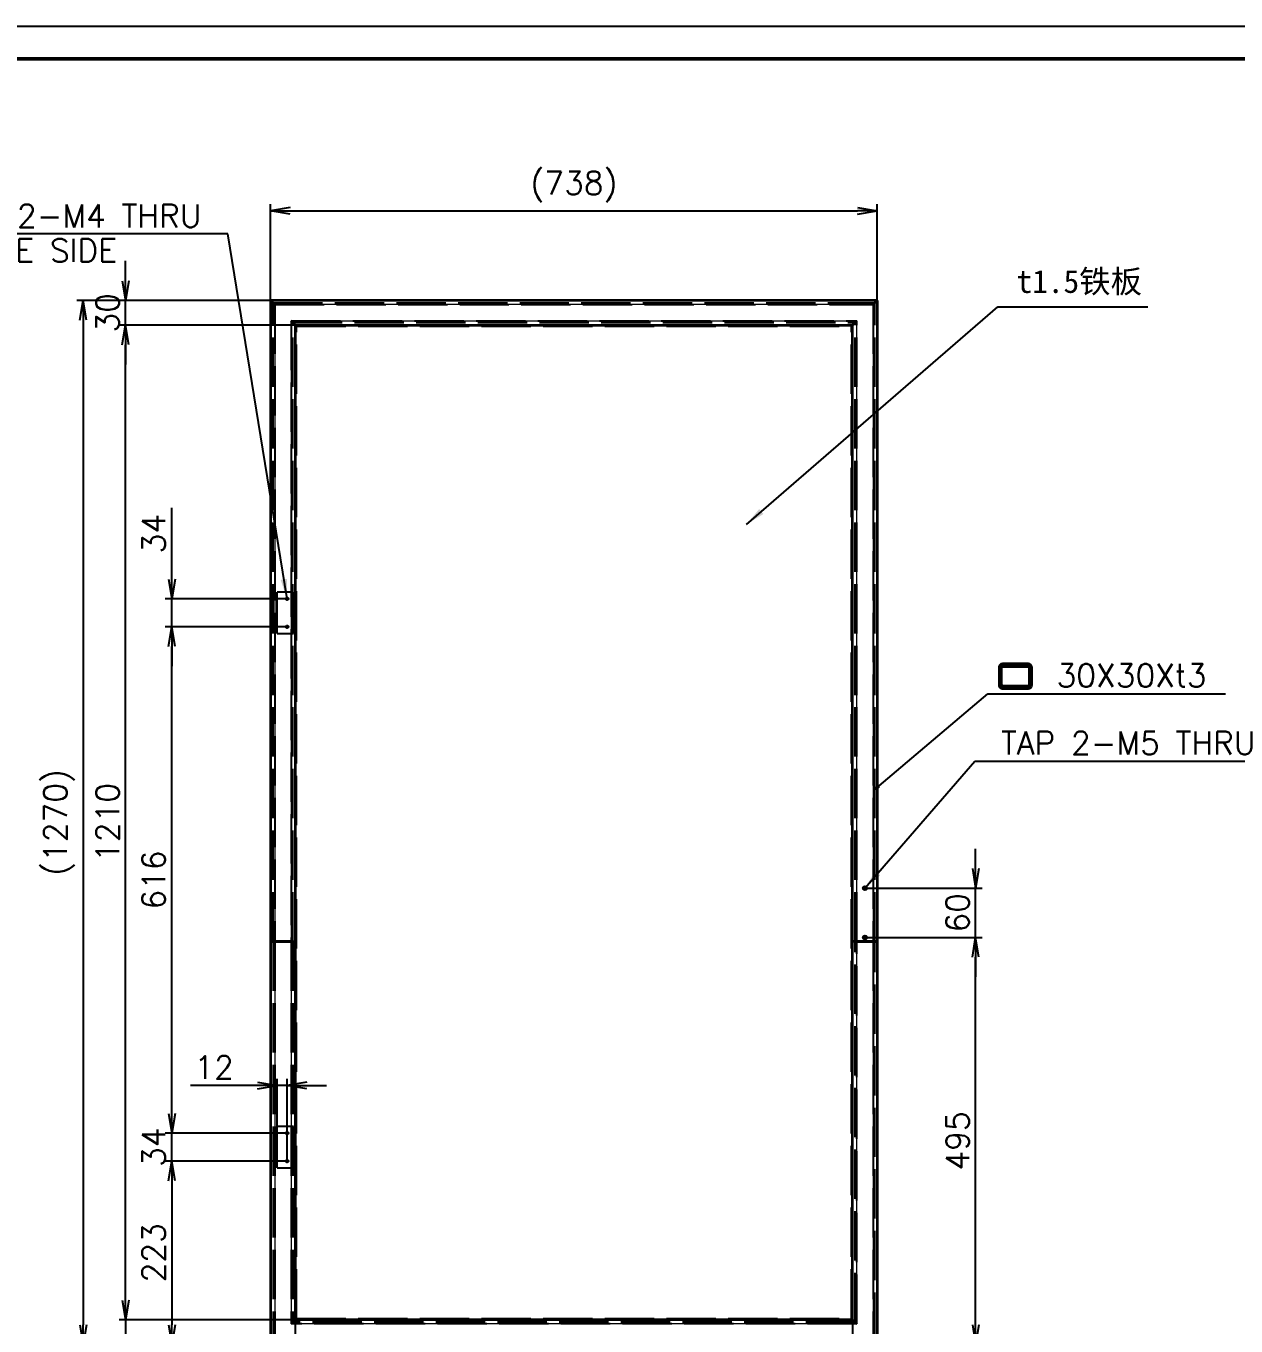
# Model space of a CAD drawing. Header units: millimetres. Extents: x -73083 to 81340, y -6859 to 6812.
# Drawn here: x 51163 to 52635, y -6056 to -4474 of the extents above; entities that cross this region are included whole.
import ezdxf

# ---------------------------------------------------------------- set-up
doc = ezdxf.new("R2010")
doc.units = ezdxf.units.MM
doc.linetypes.add('AM_ISO02W050', pattern=[7.5, 6, -1.5])
doc.linetypes.add('AM_ISO08W050', pattern=[18, 12, -1.5, 3, -1.5])
doc.layers.add('A3', color=7, linetype='Continuous', plot=False)
for name, color, linetype, lineweight in [('AM_7', 2, 'AM_ISO08W050', 25), ('AM_HID', 1, 'AM_ISO02W050', 25), ('AM_VIS', 7, 'Continuous', 50), ('SOLID LINE', 7, 'Continuous', 30)]:
    doc.layers.add(name, color=color, linetype=linetype, lineweight=lineweight)
doc.layers.add('word_dim', color=253, linetype='Continuous')
doc.styles.get("Standard").update_dxf_attribs({"font": 'romans.shx', "bigfont": 'bigfont.shx'})
doc.dimstyles.new('1-8', dxfattribs={"dimscale": 8, "dimtxt": 3.5, "dimasz": 3, "dimexe": 1, "dimexo": 0, "dimgap": 1, "dimtad": 3, "dimdsep": 46, "dimtxsty": 'Standard', "dimblk1": 'OPEN', "dimblk2": 'OPEN', "dimsah": 1, "dimcen": 0, "dimclrd": 256, "dimclre": 256, "dimclrt": 3, "dimadec": 0, "dimazin": 0, "dimtfac": 1, "dimtmove": 0, "dimatfit": 3, "dimfxl": 0, "dimtolj": 1, "dimtzin": 0, "dimarcsym": 0})
doc.dimstyles.get("Standard").update_dxf_attribs({"dimscale": 2, "dimtxt": 3.5, "dimasz": 3, "dimexe": 1, "dimexo": 0, "dimgap": 1, "dimtad": 3, "dimdsep": 46, "dimtxsty": 'Standard', "dimblk1": 'OPEN', "dimblk2": 'OPEN', "dimsah": 1, "dimcen": 0, "dimclrd": 256, "dimclre": 256, "dimclrt": 3, "dimazin": 2, "dimtfac": 1, "dimtmove": 0, "dimatfit": 3, "dimldrblk": 'OPEN', "dimfxl": 0, "dimtolj": 1, "dimlwd": 25, "dimlwe": 25, "dimarcsym": 0})

# ---------------------------------------------------------------- blocks, each defined once
blk = doc.blocks.new('_Open')
at = {"color": 0, "lineweight": -2}
for p, q in [((-1, 0.167), (0, 0)), ((-1, -0.167), (0, 0)), ((0, 0), (-1, 0))]:
    blk.add_line(p, q, dxfattribs=at)
blk = doc.blocks.new('*D580')
at = {"layer": 'DEFPOINTS', "color": 0, "linetype": 'Continuous'}
for p in [(51460.2, -4808.1), (51232.3, -6078.1), (51460.2, -6078.1)]:
    blk.add_point(p, dxfattribs=at)
at = {"layer": 'word_dim', "linetype": 'Continuous', "lineweight": -2}
for p, q in [((51460.2, -4808.1), (51224.3, -4808.1)), ((51232.3, -4832.1), (51232.3, -6054.1)), ((51460.2, -6078.1), (51224.3, -6078.1))]:
    blk.add_line(p, q, dxfattribs=at)
at = {"layer": 'word_dim', "linetype": 'Continuous', "lineweight": -2, "xscale": 24, "yscale": 24, "zscale": 24}
for p, rotation in [((51232.3, -4808.1), 90), ((51232.3, -6078.1), 270)]:
    blk.add_blockref('_Open', p, dxfattribs=dict(at, rotation=rotation))
at = {"layer": 'word_dim', "color": 3, "linetype": 'Continuous', "insert": (51203, -5443.1), "char_height": 28, "attachment_point": 5, "rotation": 90}
blk.add_mtext('\\A1;(1270)', dxfattribs=at)
blk = doc.blocks.new('*D581')
at = {"layer": 'DEFPOINTS', "color": 0, "linetype": 'Continuous'}
for p in [(51283.8, -4838.1), (51490.2, -4838.1), (51490.2, -6048.1)]:
    blk.add_point(p, dxfattribs=at)
at = {"layer": 'word_dim', "linetype": 'Continuous', "lineweight": -2}
for p, q in [((51490.2, -4838.1), (51275.8, -4838.1)), ((51283.8, -6024.1), (51283.8, -4862.1)), ((51490.2, -6048.1), (51275.8, -6048.1))]:
    blk.add_line(p, q, dxfattribs=at)
at = {"layer": 'word_dim', "linetype": 'Continuous', "lineweight": -2, "xscale": 24, "yscale": 24, "zscale": 24}
for p, rotation in [((51283.8, -4838.1), 90), ((51283.8, -6048.1), 270)]:
    blk.add_blockref('_Open', p, dxfattribs=dict(at, rotation=rotation))
at = {"layer": 'word_dim', "color": 3, "linetype": 'Continuous', "insert": (51261.8, -5443.1), "char_height": 28, "attachment_point": 5, "rotation": 90}
blk.add_mtext('\\A1;1210', dxfattribs=at)
blk = doc.blocks.new('*D582')
at = {"layer": 'DEFPOINTS', "color": 0, "linetype": 'Continuous'}
for p in [(51490.2, -6048.1), (52168.2, -6048.1), (52168.2, -6191.1)]:
    blk.add_point(p, dxfattribs=at)
at = {"layer": 'word_dim', "linetype": 'Continuous', "lineweight": -2}
for p, q in [((51490.2, -6048.1), (51490.2, -6199.1)), ((52168.2, -6048.1), (52168.2, -6199.1)), ((51514.2, -6191.1), (52144.2, -6191.1))]:
    blk.add_line(p, q, dxfattribs=at)
at = {"layer": 'word_dim', "linetype": 'Continuous', "lineweight": -2, "xscale": 24, "yscale": 24, "zscale": 24, "rotation": 180}
blk.add_blockref('_Open', (51490.2, -6191.1), dxfattribs=at)
at = {"layer": 'word_dim', "linetype": 'Continuous', "lineweight": -2, "xscale": 24, "yscale": 24, "zscale": 24}
blk.add_blockref('_Open', (52168.2, -6191.1), dxfattribs=at)
at = {"layer": 'word_dim', "color": 3, "linetype": 'Continuous', "insert": (51829.2, -6169.1), "char_height": 28, "attachment_point": 5}
blk.add_mtext('\\A1;678', dxfattribs=at)
blk = doc.blocks.new('*D583')
at = {"layer": 'DEFPOINTS', "color": 0, "linetype": 'Continuous'}
for p in [(52168.2, -6048.1), (52198.2, -6078.1), (52198.2, -6191.1)]:
    blk.add_point(p, dxfattribs=at)
at = {"layer": 'word_dim', "linetype": 'Continuous', "lineweight": -2}
for p, q in [((52168.2, -6048.1), (52168.2, -6199.1)), ((52198.2, -6078.1), (52198.2, -6199.1)), ((52144.2, -6191.1), (52120.2, -6191.1)), ((52168.2, -6191.1), (52198.2, -6191.1)), ((52222.2, -6191.1), (52246.2, -6191.1))]:
    blk.add_line(p, q, dxfattribs=at)
at = {"layer": 'word_dim', "linetype": 'Continuous', "lineweight": -2, "xscale": 24, "yscale": 24, "zscale": 24}
blk.add_blockref('_Open', (52168.2, -6191.1), dxfattribs=at)
at = {"layer": 'word_dim', "linetype": 'Continuous', "lineweight": -2, "xscale": 24, "yscale": 24, "zscale": 24, "rotation": 180}
blk.add_blockref('_Open', (52198.2, -6191.1), dxfattribs=at)
at = {"layer": 'word_dim', "color": 3, "linetype": 'Continuous', "insert": (52183.2, -6169.1), "char_height": 28, "attachment_point": 5}
blk.add_mtext('\\A1;30', dxfattribs=at)
blk = doc.blocks.new('*D584')
at = {"layer": 'DEFPOINTS', "color": 0, "linetype": 'Continuous'}
for p in [(51480.2, -5763), (51468.2, -5863.1), (51480.2, -5855.1)]:
    blk.add_point(p, dxfattribs=at)
at = {"layer": 'word_dim', "linetype": 'Continuous', "lineweight": -2}
for p, q in [((51468.2, -5863.1), (51468.2, -5755)), ((51480.2, -5855.1), (51480.2, -5755)), ((51444.2, -5763), (51362.9, -5763)), ((51480.2, -5763), (51468.2, -5763)), ((51504.2, -5763), (51528.2, -5763))]:
    blk.add_line(p, q, dxfattribs=at)
at = {"layer": 'word_dim', "linetype": 'Continuous', "lineweight": -2, "xscale": 24, "yscale": 24, "zscale": 24}
blk.add_blockref('_Open', (51468.2, -5763), dxfattribs=at)
at = {"layer": 'word_dim', "linetype": 'Continuous', "lineweight": -2, "xscale": 24, "yscale": 24, "zscale": 24, "rotation": 180}
blk.add_blockref('_Open', (51480.2, -5763), dxfattribs=at)
at = {"layer": 'word_dim', "color": 3, "linetype": 'Continuous', "insert": (51391.5, -5741), "char_height": 28, "attachment_point": 5}
blk.add_mtext('\\A1;12', dxfattribs=at)
blk = doc.blocks.new('*D585')
at = {"layer": 'DEFPOINTS', "color": 0}
for p in [(52183.2, -5583), (52317.9, -5583), (52198.2, -6078.1)]:
    blk.add_point(p, dxfattribs=at)
at = {"layer": 'word_dim', "lineweight": -2}
for p, q in [((52183.2, -5583), (52325.9, -5583)), ((52317.9, -6054.1), (52317.9, -5607)), ((52198.2, -6078.1), (52325.9, -6078.1))]:
    blk.add_line(p, q, dxfattribs=at)
at = {"layer": 'word_dim', "lineweight": -2, "xscale": 24, "yscale": 24, "zscale": 24}
for p, rotation in [((52317.9, -5583), 90), ((52317.9, -6078.1), 270)]:
    blk.add_blockref('_Open', p, dxfattribs=dict(at, rotation=rotation))
at = {"layer": 'word_dim', "color": 3, "insert": (52295.9, -5830.5), "char_height": 28, "attachment_point": 5, "rotation": 90}
blk.add_mtext('\\A1;495', dxfattribs=at)
blk = doc.blocks.new('*D586')
at = {"layer": 'DEFPOINTS', "color": 0}
for p in [(52183.2, -5523.1), (52317.9, -5523.1), (52183.2, -5583)]:
    blk.add_point(p, dxfattribs=at)
at = {"layer": 'word_dim', "lineweight": -2}
for p, q in [((52317.9, -5499.1), (52317.9, -5475.1)), ((52183.2, -5523.1), (52325.9, -5523.1)), ((52317.9, -5583), (52317.9, -5523.1)), ((52183.2, -5583), (52325.9, -5583)), ((52317.9, -5607), (52317.9, -5631))]:
    blk.add_line(p, q, dxfattribs=at)
at = {"layer": 'word_dim', "lineweight": -2, "xscale": 24, "yscale": 24, "zscale": 24}
for p, rotation in [((52317.9, -5523.1), 270), ((52317.9, -5583), 90)]:
    blk.add_blockref('_Open', p, dxfattribs=dict(at, rotation=rotation))
at = {"layer": 'word_dim', "color": 3, "insert": (52295.9, -5553), "char_height": 28, "attachment_point": 5, "rotation": 90}
blk.add_mtext('\\A1;60', dxfattribs=at)
blk = doc.blocks.new('*D587')
at = {"layer": 'DEFPOINTS', "color": 0, "linetype": 'Continuous'}
for p in [(52198.2, -4699.1), (51460.2, -4808.1), (52198.2, -4808.1)]:
    blk.add_point(p, dxfattribs=at)
at = {"layer": 'word_dim', "linetype": 'Continuous', "lineweight": -2}
for p, q in [((51460.2, -4808.1), (51460.2, -4691.1)), ((52198.2, -4808.1), (52198.2, -4691.1)), ((51484.2, -4699.1), (52174.2, -4699.1))]:
    blk.add_line(p, q, dxfattribs=at)
at = {"layer": 'word_dim', "linetype": 'Continuous', "lineweight": -2, "xscale": 24, "yscale": 24, "zscale": 24, "rotation": 180}
blk.add_blockref('_Open', (51460.2, -4699.1), dxfattribs=at)
at = {"layer": 'word_dim', "linetype": 'Continuous', "lineweight": -2, "xscale": 24, "yscale": 24, "zscale": 24}
blk.add_blockref('_Open', (52198.2, -4699.1), dxfattribs=at)
at = {"layer": 'word_dim', "color": 3, "linetype": 'Continuous', "insert": (51829.2, -4669.8), "char_height": 28, "attachment_point": 5}
blk.add_mtext('\\A1;(738)', dxfattribs=at)
blk = doc.blocks.new('*D588')
at = {"layer": 'DEFPOINTS', "color": 0, "linetype": 'Continuous'}
for p in [(51460.2, -4808.1), (51232.3, -6078.1), (51460.2, -6078.1)]:
    blk.add_point(p, dxfattribs=at)
at = {"layer": 'word_dim', "linetype": 'Continuous', "lineweight": -2}
for p, q in [((51460.2, -4808.1), (51224.3, -4808.1)), ((51232.3, -4832.1), (51232.3, -6054.1)), ((51460.2, -6078.1), (51224.3, -6078.1))]:
    blk.add_line(p, q, dxfattribs=at)
at = {"layer": 'word_dim', "linetype": 'Continuous', "lineweight": -2, "xscale": 24, "yscale": 24, "zscale": 24}
for p, rotation in [((51232.3, -4808.1), 90), ((51232.3, -6078.1), 270)]:
    blk.add_blockref('_Open', p, dxfattribs=dict(at, rotation=rotation))
at = {"layer": 'word_dim', "color": 3, "linetype": 'Continuous', "insert": (51203, -5443.1), "char_height": 28, "attachment_point": 5, "rotation": 90}
blk.add_mtext('\\A1;(1270)', dxfattribs=at)
blk = doc.blocks.new('*D589')
at = {"layer": 'DEFPOINTS', "color": 0, "linetype": 'Continuous'}
for p in [(51283.8, -6048.1), (51490.2, -6048.1), (51460.2, -6078.1)]:
    blk.add_point(p, dxfattribs=at)
at = {"layer": 'word_dim', "linetype": 'Continuous', "lineweight": -2}
for p, q in [((51283.8, -6024.1), (51283.8, -6000.1)), ((51490.2, -6048.1), (51275.8, -6048.1)), ((51283.8, -6048.1), (51283.8, -6078.1)), ((51460.2, -6078.1), (51275.8, -6078.1)), ((51283.8, -6102.1), (51283.8, -6187.4))]:
    blk.add_line(p, q, dxfattribs=at)
at = {"layer": 'word_dim', "linetype": 'Continuous', "lineweight": -2, "xscale": 24, "yscale": 24, "zscale": 24}
for p, rotation in [((51283.8, -6048.1), 270), ((51283.8, -6078.1), 90)]:
    blk.add_blockref('_Open', p, dxfattribs=dict(at, rotation=rotation))
at = {"layer": 'word_dim', "color": 3, "linetype": 'Continuous', "insert": (51261.8, -6156.7), "char_height": 28, "attachment_point": 5, "rotation": 90}
blk.add_mtext('\\A1;30', dxfattribs=at)
blk = doc.blocks.new('*D590')
at = {"layer": 'DEFPOINTS', "color": 0, "linetype": 'Continuous'}
for p in [(51283.8, -4838.1), (51490.2, -4838.1), (51490.2, -6048.1)]:
    blk.add_point(p, dxfattribs=at)
at = {"layer": 'word_dim', "linetype": 'Continuous', "lineweight": -2}
for p, q in [((51490.2, -4838.1), (51275.8, -4838.1)), ((51283.8, -6024.1), (51283.8, -4862.1)), ((51490.2, -6048.1), (51275.8, -6048.1))]:
    blk.add_line(p, q, dxfattribs=at)
at = {"layer": 'word_dim', "linetype": 'Continuous', "lineweight": -2, "xscale": 24, "yscale": 24, "zscale": 24}
for p, rotation in [((51283.8, -4838.1), 90), ((51283.8, -6048.1), 270)]:
    blk.add_blockref('_Open', p, dxfattribs=dict(at, rotation=rotation))
at = {"layer": 'word_dim', "color": 3, "linetype": 'Continuous', "insert": (51261.8, -5443.1), "char_height": 28, "attachment_point": 5, "rotation": 90}
blk.add_mtext('\\A1;1210', dxfattribs=at)
blk = doc.blocks.new('*D591')
at = {"layer": 'DEFPOINTS', "color": 0, "linetype": 'Continuous'}
for p in [(51283.8, -4808.1), (51460.2, -4808.1), (51490.2, -4838.1)]:
    blk.add_point(p, dxfattribs=at)
at = {"layer": 'word_dim', "linetype": 'Continuous', "lineweight": -2}
for p, q in [((51283.8, -4784.1), (51283.8, -4760.1)), ((51460.2, -4808.1), (51275.8, -4808.1)), ((51283.8, -4838.1), (51283.8, -4808.1)), ((51490.2, -4838.1), (51275.8, -4838.1)), ((51283.8, -4862.1), (51283.8, -4886.1))]:
    blk.add_line(p, q, dxfattribs=at)
at = {"layer": 'word_dim', "linetype": 'Continuous', "lineweight": -2, "xscale": 24, "yscale": 24, "zscale": 24}
for p, rotation in [((51283.8, -4808.1), 270), ((51283.8, -4838.1), 90)]:
    blk.add_blockref('_Open', p, dxfattribs=dict(at, rotation=rotation))
at = {"layer": 'word_dim', "color": 3, "linetype": 'Continuous', "insert": (51261.8, -4823.1), "char_height": 28, "attachment_point": 5, "rotation": 90}
blk.add_mtext('\\A1;30', dxfattribs=at)
blk = doc.blocks.new('*D592')
at = {"layer": 'DEFPOINTS', "color": 0, "linetype": 'Continuous'}
for p in [(51490.2, -6048.1), (51460.2, -6078.1), (51490.2, -6191.1)]:
    blk.add_point(p, dxfattribs=at)
at = {"layer": 'word_dim', "linetype": 'Continuous', "lineweight": -2}
for p, q in [((51490.2, -6048.1), (51490.2, -6199.1)), ((51460.2, -6078.1), (51460.2, -6199.1)), ((51436.2, -6191.1), (51412.2, -6191.1)), ((51460.2, -6191.1), (51490.2, -6191.1)), ((51514.2, -6191.1), (51538.2, -6191.1))]:
    blk.add_line(p, q, dxfattribs=at)
at = {"layer": 'word_dim', "linetype": 'Continuous', "lineweight": -2, "xscale": 24, "yscale": 24, "zscale": 24}
blk.add_blockref('_Open', (51460.2, -6191.1), dxfattribs=at)
at = {"layer": 'word_dim', "linetype": 'Continuous', "lineweight": -2, "xscale": 24, "yscale": 24, "zscale": 24, "rotation": 180}
blk.add_blockref('_Open', (51490.2, -6191.1), dxfattribs=at)
at = {"layer": 'word_dim', "color": 3, "linetype": 'Continuous', "insert": (51475.2, -6169.1), "char_height": 28, "attachment_point": 5}
blk.add_mtext('\\A1;30', dxfattribs=at)
blk = doc.blocks.new('*D593')
at = {"layer": 'DEFPOINTS', "color": 0, "linetype": 'Continuous'}
for p in [(51480.2, -5763), (51468.2, -5863.1), (51480.2, -5855.1)]:
    blk.add_point(p, dxfattribs=at)
at = {"layer": 'word_dim', "linetype": 'Continuous', "lineweight": -2}
for p, q in [((51468.2, -5863.1), (51468.2, -5755)), ((51480.2, -5855.1), (51480.2, -5755)), ((51444.2, -5763), (51362.9, -5763)), ((51480.2, -5763), (51468.2, -5763)), ((51504.2, -5763), (51528.2, -5763))]:
    blk.add_line(p, q, dxfattribs=at)
at = {"layer": 'word_dim', "linetype": 'Continuous', "lineweight": -2, "xscale": 24, "yscale": 24, "zscale": 24}
blk.add_blockref('_Open', (51468.2, -5763), dxfattribs=at)
at = {"layer": 'word_dim', "linetype": 'Continuous', "lineweight": -2, "xscale": 24, "yscale": 24, "zscale": 24, "rotation": 180}
blk.add_blockref('_Open', (51480.2, -5763), dxfattribs=at)
at = {"layer": 'word_dim', "color": 3, "linetype": 'Continuous', "insert": (51391.5, -5741), "char_height": 28, "attachment_point": 5}
blk.add_mtext('\\A1;12', dxfattribs=at)
blk = doc.blocks.new('*D594')
at = {"layer": 'DEFPOINTS', "color": 0, "linetype": 'Continuous'}
for p in [(51340, -5821.1), (51480.2, -5821.1), (51480.2, -5855.1)]:
    blk.add_point(p, dxfattribs=at)
at = {"layer": 'word_dim', "linetype": 'Continuous', "lineweight": -2}
for p, q in [((51340, -5797.1), (51340, -5773.1)), ((51480.2, -5821.1), (51332, -5821.1)), ((51340, -5855.1), (51340, -5821.1)), ((51480.2, -5855.1), (51332, -5855.1)), ((51340, -5879.1), (51340, -5903.1))]:
    blk.add_line(p, q, dxfattribs=at)
at = {"layer": 'word_dim', "linetype": 'Continuous', "lineweight": -2, "xscale": 24, "yscale": 24, "zscale": 24}
for p, rotation in [((51340, -5821.1), 270), ((51340, -5855.1), 90)]:
    blk.add_blockref('_Open', p, dxfattribs=dict(at, rotation=rotation))
at = {"layer": 'word_dim', "color": 3, "linetype": 'Continuous', "insert": (51318, -5838.1), "char_height": 28, "attachment_point": 5, "rotation": 90}
blk.add_mtext('\\A1;34', dxfattribs=at)
blk = doc.blocks.new('*D595')
at = {"layer": 'DEFPOINTS', "color": 0, "linetype": 'Continuous'}
for p in [(51478.1, -5855.1), (51340, -6078.1), (51460.2, -6078.1)]:
    blk.add_point(p, dxfattribs=at)
at = {"layer": 'word_dim', "linetype": 'Continuous', "lineweight": -2}
for p, q in [((51478.1, -5855.1), (51332, -5855.1)), ((51340, -5879.1), (51340, -6054.1)), ((51460.2, -6078.1), (51332, -6078.1))]:
    blk.add_line(p, q, dxfattribs=at)
at = {"layer": 'word_dim', "linetype": 'Continuous', "lineweight": -2, "xscale": 24, "yscale": 24, "zscale": 24}
for p, rotation in [((51340, -5855.1), 90), ((51340, -6078.1), 270)]:
    blk.add_blockref('_Open', p, dxfattribs=dict(at, rotation=rotation))
at = {"layer": 'word_dim', "color": 3, "linetype": 'Continuous', "insert": (51318, -5966.6), "char_height": 28, "attachment_point": 5, "rotation": 90}
blk.add_mtext('\\A1;223', dxfattribs=at)
blk = doc.blocks.new('*D596')
at = {"layer": 'DEFPOINTS', "color": 0, "linetype": 'Continuous'}
for p in [(51340, -5205.1), (51480.2, -5205.1), (51480.2, -5821.1)]:
    blk.add_point(p, dxfattribs=at)
at = {"layer": 'word_dim', "linetype": 'Continuous', "lineweight": -2}
for p, q in [((51480.2, -5205.1), (51332, -5205.1)), ((51340, -5797.1), (51340, -5229.1)), ((51480.2, -5821.1), (51332, -5821.1))]:
    blk.add_line(p, q, dxfattribs=at)
at = {"layer": 'word_dim', "linetype": 'Continuous', "lineweight": -2, "xscale": 24, "yscale": 24, "zscale": 24}
for p, rotation in [((51340, -5205.1), 90), ((51340, -5821.1), 270)]:
    blk.add_blockref('_Open', p, dxfattribs=dict(at, rotation=rotation))
at = {"layer": 'word_dim', "color": 3, "linetype": 'Continuous', "insert": (51318, -5513.1), "char_height": 28, "attachment_point": 5, "rotation": 90}
blk.add_mtext('\\A1;616', dxfattribs=at)
blk = doc.blocks.new('*D597')
at = {"layer": 'DEFPOINTS', "color": 0, "linetype": 'Continuous'}
for p in [(51340, -5171.1), (51478.6, -5171.1), (51480.2, -5205.1)]:
    blk.add_point(p, dxfattribs=at)
at = {"layer": 'word_dim', "linetype": 'Continuous', "lineweight": -2}
for p, q in [((51340, -5147.1), (51340, -5060.4)), ((51478.6, -5171.1), (51332, -5171.1)), ((51340, -5205.1), (51340, -5171.1)), ((51480.2, -5205.1), (51332, -5205.1)), ((51340, -5229.1), (51340, -5253.1))]:
    blk.add_line(p, q, dxfattribs=at)
at = {"layer": 'word_dim', "linetype": 'Continuous', "lineweight": -2, "xscale": 24, "yscale": 24, "zscale": 24}
for p, rotation in [((51340, -5171.1), 270), ((51340, -5205.1), 90)]:
    blk.add_blockref('_Open', p, dxfattribs=dict(at, rotation=rotation))
at = {"layer": 'word_dim', "color": 3, "linetype": 'Continuous', "insert": (51318, -5091.7), "char_height": 28, "attachment_point": 5, "rotation": 90}
blk.add_mtext('\\A1;34', dxfattribs=at)

msp = doc.modelspace()

# ---------------------------------------------------------------- linework, layer by layer
at = {"color": 7, "lineweight": 35, "ltscale": 8}
for p, q in [((52350.82178, -5250.25503), (52381.82178, -5250.25503)), ((52350.82178, -5250.25503), (52381.82178, -5250.25503)), ((52381.82666, -5250.25625), (52350.82666, -5250.25625)), ((52381.82666, -5250.25625), (52350.82666, -5250.25625)), ((52350.82715, -5250.25625), (52381.82715, -5250.25625)), ((52350.82715, -5250.25625), (52381.82715, -5250.25625)), ((52346.32163, -5254.75527), (52346.32163, -5275.75533)), ((52346.32163, -5254.75527), (52346.32163, -5275.75533)), ((52349.32163, -5275.75533), (52349.32163, -5254.75527)), ((52349.32163, -5275.75533), (52349.32163, -5254.75527)), ((52350.82178, -5253.25503), (52381.82178, -5253.25503)), ((52350.82178, -5253.25503), (52381.82178, -5253.25503)), ((52381.82666, -5253.25625), (52350.82666, -5253.25625)), ((52381.82666, -5253.25625), (52350.82666, -5253.25625)), ((52350.82715, -5253.25625), (52381.82715, -5253.25625)), ((52350.82715, -5253.25625), (52381.82715, -5253.25625)), ((52383.32715, -5275.75631), (52383.32715, -5254.75625)), ((52383.32715, -5275.75631), (52383.32715, -5254.75625)), ((52386.32715, -5254.75625), (52386.32715, -5254.71438)), ((52386.32715, -5254.75625), (52386.32715, -5254.71438)), ((52386.32715, -5275.75631), (52386.32715, -5254.75625)), ((52386.32715, -5275.75631), (52386.32715, -5254.75625)), ((52346.32163, -5275.75533), (52346.32163, -5275.76467)), ((52346.32163, -5275.80795), (52346.32163, -5275.75533)), ((52346.32163, -5275.75533), (52346.32163, -5275.76467)), ((52346.32163, -5275.80795), (52346.32163, -5275.75533)), ((52350.81626, -5277.25466), (52350.82163, -5277.25533)), ((52350.81626, -5277.25466), (52350.82163, -5277.25533)), ((52350.81626, -5280.25466), (52350.82163, -5280.25533)), ((52350.81626, -5280.25466), (52350.82163, -5280.25533)), ((52381.82129, -5277.25497), (52350.82129, -5277.25497)), ((52381.82129, -5277.25497), (52350.82129, -5277.25497)), ((52381.82129, -5280.25497), (52350.82129, -5280.25497)), ((52381.82129, -5280.25497), (52350.82129, -5280.25497)), ((52381.82715, -5277.25631), (52350.82715, -5277.25631)), ((52350.82715, -5277.25631), (52381.82715, -5277.25631)), ((52381.82715, -5277.25631), (52350.82715, -5277.25631)), ((52350.82715, -5277.25631), (52381.82715, -5277.25631)), ((52381.82715, -5280.25631), (52350.82715, -5280.25631)), ((52350.82715, -5280.25631), (52381.82715, -5280.25631)), ((52381.82715, -5280.25631), (52350.82715, -5280.25631)), ((52350.82715, -5280.25631), (52381.82715, -5280.25631))]:
    msp.add_line(p, q, dxfattribs=at)
for centre, radius, start, end in [((52350.81626, -5254.75405), 4.50003, 90.00005715, 179.99958154), ((52350.81626, -5254.75405), 4.50003, 90.00005715, 179.99958154), ((52350.81919, -5254.75503), 4.5, 89.96701952, 180.00391552), ((52350.81919, -5254.75503), 4.5, 89.96701952, 180.00391552), ((52350.82114, -5254.75527), 4.49997, 89.99996152, 180.0004048), ((52350.82114, -5254.75527), 4.49997, 89.99996152, 180.0004048), ((52381.82178, -5254.75497), 4.49997, 359.99963382, 90.00008447), ((52381.82178, -5254.75497), 4.49997, 359.99963382, 90.00008447), ((52381.82666, -5254.75631), 4.50003, 0.00037903, 89.99990005), ((52381.82666, -5254.75631), 4.50003, 0.00037903, 89.99990005), ((52381.82471, -5254.75601), 4.5, 0.52902174, 89.96701952), ((52381.82471, -5254.75601), 4.5, 0.52902174, 89.96701952), ((52350.81626, -5254.75405), 1.50001, 90.00006398, 179.99955422), ((52350.81626, -5254.75405), 1.50001, 90.00006398, 179.99955422), ((52350.81919, -5254.75503), 1.5, 89.90040469, 180.01175658), ((52350.81919, -5254.75503), 1.5, 89.90040469, 180.01175658), ((52350.82114, -5254.75527), 1.49999, 89.99996152, 180.00039114), ((52350.82114, -5254.75527), 1.49999, 89.99996152, 180.00039114), ((52381.82178, -5254.75503), 1.49999, 359.99965242, 90.00008447), ((52381.82178, -5254.75503), 1.49999, 359.99965242, 90.00008447), ((52381.82666, -5254.75631), 1.50001, 0.00039806, 89.99989322), ((52381.82666, -5254.75631), 1.50001, 0.00039806, 89.99989322), ((52381.82471, -5254.75601), 1.5, 359.98828103, 89.90041152), ((52381.82471, -5254.75601), 1.5, 359.98828103, 89.90041152), ((52350.81577, -5275.75405), 4.49999, 179.99967716, 182.72831405), ((52350.81577, -5275.75405), 4.49999, 179.99967716, 182.72831405), ((52350.81919, -5275.75503), 4.5, 180.12356677, 270.03511833), ((52350.81919, -5275.75503), 4.5, 180.12356677, 270.03511833), ((52350.81577, -5275.75405), 4.49997, 182.72827307, 262.96803088), ((52350.81577, -5275.75405), 4.49997, 182.72827307, 262.96803088), ((52350.82163, -5275.75527), 4.50003, 180.67044636, 269.99989504), ((52350.82163, -5275.75527), 4.50003, 180.67044636, 269.99989504), ((52350.81577, -5275.75405), 1.49999, 179.99964984, 270.00007946), ((52350.81577, -5275.75405), 1.49999, 179.99964984, 270.00007946), ((52350.81919, -5275.75503), 1.5, 180.01231665, 270.1047043), ((52350.81919, -5275.75503), 1.5, 180.01231665, 270.1047043), ((52350.82163, -5275.75527), 1.50001, 180.0004048, 269.99989504), ((52350.82163, -5275.75527), 1.50001, 180.0004048, 269.99989504), ((52350.81577, -5275.75399), 4.50001, 262.96798307, 269.99999067), ((52350.81577, -5275.75399), 4.50001, 262.96798307, 269.99999067), ((52381.82129, -5275.75497), 1.50001, 270.00005897, 359.99955973), ((52381.82129, -5275.75497), 1.50001, 270.00005897, 359.99955973), ((52381.82129, -5275.75497), 4.50003, 270.00005897, 359.99957873), ((52381.82129, -5275.75497), 4.50003, 270.00005897, 359.99957873), ((52381.82715, -5275.75631), 4.49997, 269.99995651, 0.00040842), ((52381.82715, -5275.75631), 4.49997, 269.99995651, 0.00040842), ((52381.82715, -5275.75631), 1.49999, 269.99996334, 0.00038978), ((52381.82715, -5275.75631), 1.49999, 269.99996334, 0.00038978), ((52381.82471, -5275.75601), 1.5, 270.10469747, 359.98772796), ((52381.82471, -5275.75601), 1.5, 270.10469747, 359.98772796), ((52381.82471, -5275.75601), 4.5, 270.03511833, 359.99590849), ((52381.82471, -5275.75601), 4.5, 270.03511833, 359.99590849)]:
    msp.add_arc(centre, radius, start, end, dxfattribs=at)
at = {"layer": 'A3', "linetype": 'Continuous'}
msp.add_lwpolyline([(50767.28716, -4474.23225), (54127.28716, -4474.23225), (54127.28716, -6850.23225), (50767.28716, -6850.23225)], close=True, dxfattribs=at)
at = {"layer": 'AM_7', "ltscale": 10}
for p, q in [((51482.30399, -5171.05252), (51478.08939, -5171.05252)), ((51480.19657, -5168.9451), (51480.19657, -5173.15994)), ((51482.30399, -5205.05252), (51478.08939, -5205.05252)), ((51480.19657, -5202.9451), (51480.19657, -5207.15994)), ((52185.88383, -5523.05252), (52180.50956, -5523.05252)), ((52183.19657, -5520.36538), (52183.19657, -5525.73965)), ((52183.19657, -5580.36538), (52183.19657, -5585.73965)), ((52185.88383, -5583.05252), (52180.50956, -5583.05252)), ((51480.19657, -5818.94522), (51480.19657, -5823.15982)), ((51482.30399, -5821.05252), (51478.08939, -5821.05252)), ((51482.30399, -5855.05252), (51478.08939, -5855.05252)), ((51480.19657, -5852.94522), (51480.19657, -5857.15982))]:
    msp.add_line(p, q, dxfattribs=at)
at = {"layer": 'AM_HID', "ltscale": 10}
for p, q in [((51460.19657, -4808.05252), (51465.19657, -4813.05252)), ((51463.19657, -5588.05252), (51463.19657, -4811.05252)), ((51463.19657, -4811.05252), (52195.19657, -4811.05252)), ((51465.19657, -4813.05252), (51465.19657, -5588.05252)), ((51465.19657, -4813.05252), (52193.19657, -4813.05252)), ((52198.19657, -4808.05252), (52193.19657, -4813.05252)), ((52193.19657, -4813.05252), (52193.19657, -5588.05252)), ((52195.19657, -5588.05252), (52195.19657, -4811.05252)), ((51485.19657, -4833.05252), (51490.19657, -4838.05252)), ((51485.19657, -4833.05252), (51485.19657, -5588.05252)), ((51485.19657, -4833.05252), (52173.19657, -4833.05252)), ((51487.19657, -4835.05252), (52171.19657, -4835.05252)), ((51487.19657, -5588.05252), (51487.19657, -4835.05252)), ((51490.19657, -4838.05252), (51490.19657, -5588.05252)), ((52173.19657, -4833.05252), (52168.19657, -4838.05252)), ((52171.19657, -5588.05252), (52171.19657, -4835.05252)), ((52173.19657, -5588.05252), (52173.19657, -4833.05252)), ((51491.69657, -4839.55252), (52166.69657, -4839.55252)), ((51491.69657, -6046.55252), (51491.69657, -4839.55252)), ((52166.69657, -6046.55252), (52166.69657, -4839.55252)), ((51488.19657, -5163.05252), (51468.19657, -5163.05252)), ((51468.19657, -5213.05252), (51468.19657, -5163.05252)), ((51488.19657, -5163.05252), (51488.19657, -5213.05252)), ((51468.19657, -5213.05252), (51488.19657, -5213.05252)), ((51463.19657, -5588.05252), (51463.19657, -6075.05252)), ((51465.19657, -5588.05252), (51465.19657, -6073.05252)), ((51485.19657, -5588.05252), (51485.19657, -6053.05252)), ((51487.19657, -5588.05252), (51487.19657, -6051.05252)), ((51490.19657, -5588.05252), (51490.19657, -6048.05252)), ((52171.19657, -6051.05252), (52171.19657, -5588.05252)), ((52173.19657, -6053.05252), (52173.19657, -5588.05252)), ((52193.19657, -5588.05252), (52193.19657, -6073.05252)), ((52195.19657, -6075.05252), (52195.19657, -5588.05252)), ((51488.19657, -5813.05252), (51468.19657, -5813.05252)), ((51468.19657, -5863.05252), (51468.19657, -5813.05252)), ((51488.19657, -5813.05252), (51488.19657, -5863.05252)), ((51468.19657, -5863.05252), (51488.19657, -5863.05252)), ((51485.19657, -6053.05252), (51490.19657, -6048.05252)), ((52173.19657, -6053.05252), (51485.19657, -6053.05252)), ((52171.19657, -6051.05252), (51487.19657, -6051.05252)), ((52168.19657, -6048.05252), (51490.19657, -6048.05252)), ((51491.69657, -6046.55252), (52166.69657, -6046.55252)), ((52173.19657, -6053.05252), (52168.19657, -6048.05252))]:
    msp.add_line(p, q, dxfattribs=at)
for centre in [(51480.19657, -5171.05252), (51480.19657, -5205.05252), (51480.19657, -5821.05252), (51480.19657, -5855.05252)]:
    msp.add_circle(centre, 1.621, dxfattribs=at)
at = {"layer": 'AM_VIS', "linetype": 'Continuous'}
msp.add_line((54087.28716, -4514.23225), (50967.28716, -4514.23225), dxfattribs=at)
at = {"layer": 'AM_VIS', "lineweight": 35, "ltscale": 10}
for p, q in [((51460.19657, -4808.05252), (51465.19657, -4813.05252)), ((52198.19657, -4808.05252), (51460.19657, -4808.05252)), ((51460.19657, -4808.05252), (51460.19657, -5588.05252)), ((52198.19657, -4808.05252), (52193.19657, -4813.05252)), ((52198.19657, -4808.05252), (52198.19657, -5588.05252)), ((51490.19657, -4838.05252), (51485.19657, -4833.05252)), ((51490.19657, -4838.05252), (52168.19657, -4838.05252)), ((51490.19657, -4838.05252), (51490.19657, -6048.05252)), ((51490.19657, -4838.05252), (52168.19657, -4838.05252)), ((52168.19657, -4838.05252), (52173.19657, -4833.05252)), ((52168.19657, -5588.05252), (52168.19657, -4838.05252)), ((52168.19657, -6048.05252), (52168.19657, -4838.05252)), ((51460.19657, -5588.05252), (51465.19657, -5588.05252)), ((51460.19657, -5588.05252), (51460.19657, -6078.05252)), ((51460.19657, -5588.05252), (51465.19657, -5588.05252)), ((51485.19657, -5588.05252), (51465.19657, -5588.05252)), ((51465.19657, -5588.05252), (51485.19657, -5588.05252)), ((51485.19657, -5588.05252), (51490.19657, -5588.05252)), ((51485.19657, -5588.05252), (51490.19657, -5588.05252)), ((52168.19657, -6048.05252), (52168.19657, -5588.05252)), ((52173.19657, -5588.05252), (52168.19657, -5588.05252)), ((52173.19657, -5588.05252), (52168.19657, -5588.05252)), ((52193.19657, -5588.05252), (52173.19657, -5588.05252)), ((52173.19657, -5588.05252), (52193.19657, -5588.05252)), ((52198.19657, -5588.05252), (52193.19657, -5588.05252)), ((52193.19657, -5588.05252), (52198.19657, -5588.05252)), ((52198.19657, -5588.05252), (52198.19657, -6078.05252)), ((51490.19657, -6048.05252), (51485.19657, -6053.05252)), ((52168.19657, -6048.05252), (51490.19657, -6048.05252)), ((52168.19657, -6048.05252), (52173.19657, -6053.05252))]:
    msp.add_line(p, q, dxfattribs=at)
at = {"layer": 'AM_VIS', "lineweight": 13, "ltscale": 10}
for p, q in [((52193.19657, -4813.05252), (51465.19657, -4813.05252)), ((51465.19657, -4813.05252), (51465.19657, -5588.05252)), ((52193.19657, -4813.05252), (52193.19657, -5588.05252)), ((51485.19657, -4833.05252), (52173.19657, -4833.05252)), ((51485.19657, -4833.05252), (51485.19657, -5588.05252)), ((52173.19657, -5588.05252), (52173.19657, -4833.05252)), ((51465.19657, -5588.05252), (51465.19657, -6073.05252)), ((51485.19657, -5588.05252), (51485.19657, -6053.05252)), ((52173.19657, -6053.05252), (52173.19657, -5588.05252)), ((52193.19657, -5588.05252), (52193.19657, -6073.05252)), ((52173.19657, -6053.05252), (51485.19657, -6053.05252))]:
    msp.add_line(p, q, dxfattribs=at)
for centre in [(52183.19657, -5523.05252), (52183.19657, -5583.05252)]:
    msp.add_circle(centre, 2.5, dxfattribs=at)
at = {"layer": 'AM_VIS', "lineweight": 35, "ltscale": 10}
for centre in [(52183.19657, -5523.05252), (52183.19657, -5583.05252)]:
    msp.add_circle(centre, 2.067, dxfattribs=at)

# ---------------------------------------------------------------- texts
at = {"layer": 'SOLID LINE', "ltscale": 0.5, "insert": (52443.92926, -4786.49665), "char_height": 28, "width": 400, "attachment_point": 5}
msp.add_mtext('{\\fSimHei|b0|i0|c134|p2;\\C3;t1.5铁板}', dxfattribs=at)
at = {"layer": 'word_dim', "color": 3, "char_height": 28}
for s, insert, attachment_point in [('TAP {\\Fromans,bigfont|c134;2X2}-M4 THRU', (51376.13203, -4719.19782), 9), ('TAP 2-M5 THRU', (52348.74032, -5360.51815), 7)]:
    msp.add_mtext(s, dxfattribs=dict(at, insert=insert, attachment_point=attachment_point))
at = {"layer": 'word_dim', "color": 3, "linetype": 'Continuous', "insert": (50993.7163, -4761.2721), "char_height": 28, "attachment_point": 7}
msp.add_mtext('OPPOSITE SIDE', dxfattribs=at)
at = {"layer": 'word_dim', "color": 3, "linetype": 'Continuous', "insert": (52416.40424, -5250.28443), "char_height": 28, "width": 132.6374615, "attachment_point": 1}
msp.add_mtext('30X30Xt3', dxfattribs=at)
msp.add_mtext('30X30Xt3', dxfattribs=at)

# ---------------------------------------------------------------- dimensions: what is measured, and where the dimension line sits
at = {"layer": 'word_dim', "linetype": 'Continuous'}
dim = msp.add_linear_dim(base=(52198.19657, -4699.14287), p1=(51460.19657, -4808.05258), p2=(52198.19657, -4808.05258), text='(<>)', dimstyle='1-8', dxfattribs=at)
dim.commit()
dim.dimension.update_dxf_attribs({"geometry": '*D587', "text_midpoint": (51829.19657, -4669.80954)})
for base, p1, p2, picture, middle in [((51283.8348, -4808.05252), (51490.19663, -4838.05252), (51460.19663, -4808.05252), '*D591', (51283.8348, -4823.05252)), ((51339.95622, -5821.05252), (51480.19663, -5855.05252), (51480.19663, -5821.05252), '*D594', (51339.95622, -5838.05252)), ((51283.8348, -6048.05252), (51460.19663, -6078.05252), (51490.19663, -6048.05252), '*D589', (51283.8348, -6156.71918))]:
    dim = msp.add_linear_dim(base=base, p1=p1, p2=p2, angle=90, dimstyle='1-8', dxfattribs=at)
    dim.commit()
    dim.dimension.update_dxf_attribs({"geometry": picture, "text_midpoint": middle, "dimtype": 160})
for picture in ['*D580', '*D588']:
    dim = msp.add_linear_dim(base=(51232.33626, -6078.05252), p1=(51460.19663, -4808.05252), p2=(51460.19663, -6078.05252), angle=90, text='(<>)', dimstyle='1-8', dxfattribs=at)
    dim.commit()
    dim.dimension.update_dxf_attribs({"geometry": picture, "text_midpoint": (51203.00293, -5443.05252)})
for base, p1, p2, picture, middle in [((51283.8348, -4838.05252), (51490.19663, -6048.05252), (51490.19663, -4838.05252), '*D581', (51261.8348, -5443.05252)), ((51283.8348, -4838.05252), (51490.19663, -6048.05252), (51490.19663, -4838.05252), '*D590', (51261.8348, -5443.05252)), ((51339.95622, -5171.05252), (51480.19663, -5205.05252), (51478.57563, -5171.05252), '*D597', (51317.95622, -5091.71918)), ((51339.95622, -5205.05252), (51480.19663, -5821.05246), (51480.19663, -5205.05252), '*D596', (51317.95622, -5513.05249)), ((51339.95622, -6078.05252), (51478.08921, -5855.05252), (51460.19663, -6078.05252), '*D595', (51317.95622, -5966.55252))]:
    dim = msp.add_linear_dim(base=base, p1=p1, p2=p2, angle=90, dimstyle='1-8', dxfattribs=at)
    dim.commit()
    dim.dimension.update_dxf_attribs({"geometry": picture, "text_midpoint": middle})
at = {"layer": 'word_dim'}
dim = msp.add_linear_dim(base=(52317.91497, -5523.05252), p1=(52183.19657, -5583.00826), p2=(52183.19657, -5523.05252), angle=90, dimstyle='1-8', override={"dimdec": 0}, dxfattribs=at)
dim.commit()
dim.dimension.update_dxf_attribs({"geometry": '*D586', "text_midpoint": (52317.91497, -5553.03039), "dimtype": 160})
dim = msp.add_linear_dim(base=(52317.91497, -5583.00826), p1=(52198.19663, -6078.05258), p2=(52183.19657, -5583.00826), angle=90, dimstyle='1-8', override={"dimdec": 0}, dxfattribs=at)
dim.commit()
dim.dimension.update_dxf_attribs({"geometry": '*D585', "text_midpoint": (52295.91497, -5830.53042)})
at = {"layer": 'word_dim', "linetype": 'Continuous'}
for base, p1, p2, picture, middle in [((51480.19663, -5763.03692), (51468.19663, -5863.05252), (51480.19663, -5855.05252), '*D584', (51391.52996, -5763.03692)), ((51480.19663, -5763.03692), (51468.19663, -5863.05252), (51480.19663, -5855.05252), '*D593', (51391.52996, -5763.03692)), ((51490.19663, -6191.11155), (51460.19663, -6078.05252), (51490.19663, -6048.05252), '*D592', (51475.19663, -6191.11155)), ((52198.19663, -6191.11155), (52168.19663, -6048.05252), (52198.19663, -6078.05252), '*D583', (52183.19663, -6191.11155))]:
    dim = msp.add_linear_dim(base=base, p1=p1, p2=p2, dimstyle='1-8', dxfattribs=at)
    dim.commit()
    dim.dimension.update_dxf_attribs({"geometry": picture, "text_midpoint": middle, "dimtype": 160})
dim = msp.add_linear_dim(base=(52168.19663, -6191.11155), p1=(51490.19663, -6048.05252), p2=(52168.19663, -6048.05252), dimstyle='1-8', dxfattribs=at)
dim.commit()
dim.dimension.update_dxf_attribs({"geometry": '*D582', "text_midpoint": (51829.19663, -6169.11155)})

# ---------------------------------------------------------------- leaders
at = {"layer": 'word_dim', "annotation_type": 0, "has_hookline": 1}
for points, hookline_direction, text_width in [([(51480.19657, -5171.05264), (51408.13203, -4727.19782), (51384.13203, -4727.19782)], 1, 381.6), ([(52183.10569, -5523.08074), (52316.74032, -5368.51815), (52340.74032, -5368.51815)], 0, 328.26667)]:
    msp.add_leader(points, dimstyle='1-8', override={"dimtoh": 1, "dimtofl": 0}, dxfattribs=dict(at, hookline_direction=hookline_direction, text_width=text_width))
at = {"layer": 'word_dim', "linetype": 'Continuous'}
msp.add_leader([(52038.96212, -5080.58858), (52345.02007, -4815.72574), (52527.33959, -4815.72574)], dimstyle='1-8', override={"dimgap": 1, "dimtad": 0}, dxfattribs=at)
msp.add_leader([(52038.96212, -5080.58858), (52345.02007, -4815.72574), (52527.33959, -4815.72574)], dimstyle='1-8', override={"dimgap": 1, "dimtad": 0}, dxfattribs=at)
at = {"layer": 'word_dim', "color": 3, "linetype": 'Continuous'}
msp.add_leader([(52195.19657, -5402.91337), (52332.75534, -5286.68752), (52621.90578, -5286.68752)], dimstyle='Standard', override={"dimgap": 1, "dimtad": 0, "dimtoh": 1, "dimtofl": 0}, dxfattribs=at)
msp.add_leader([(52195.19657, -5402.91337), (52332.75534, -5286.68752), (52621.90578, -5286.68752)], dimstyle='Standard', override={"dimgap": 1, "dimtad": 0, "dimtoh": 1, "dimtofl": 0}, dxfattribs=at)

doc.saveas('drawing.dxf')
